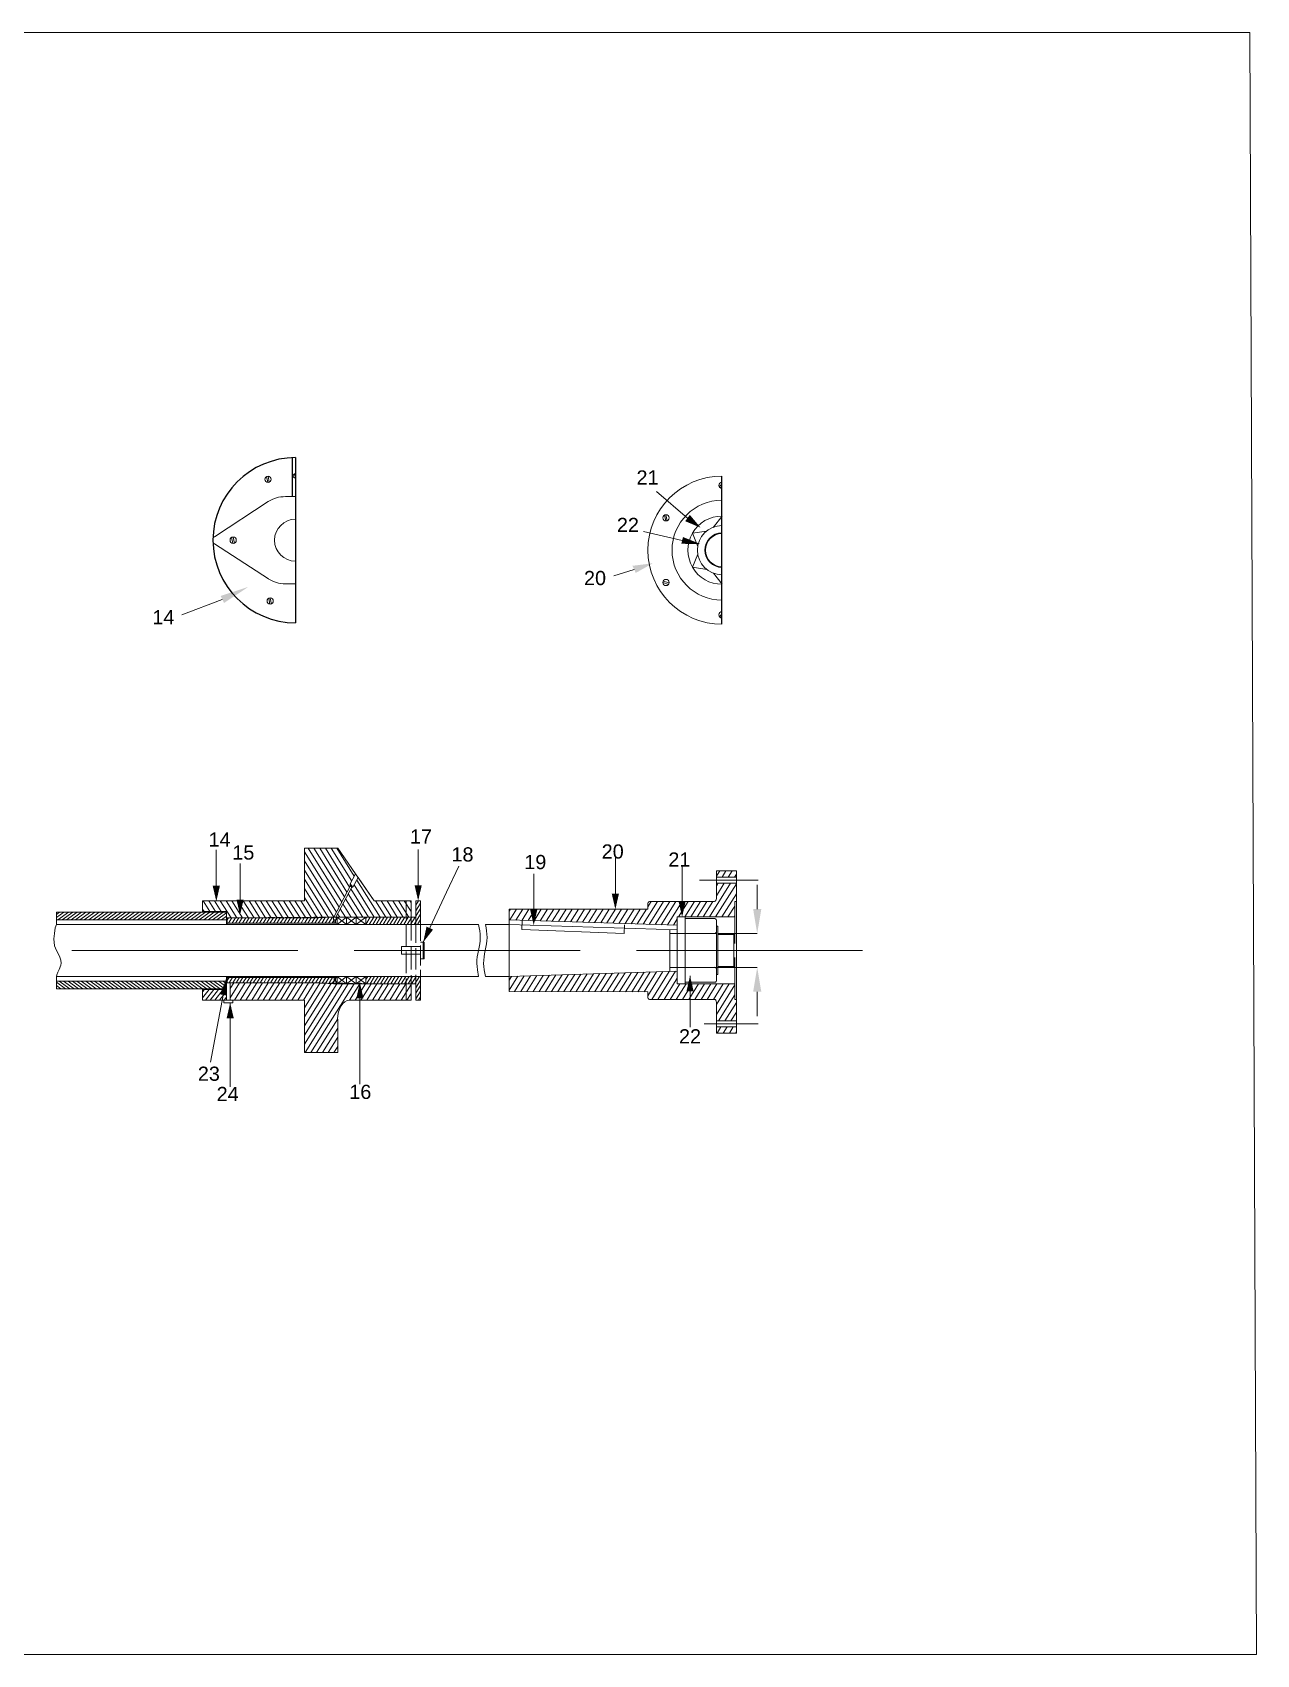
# Model space of a CAD drawing. Header units: inches. Extents: x -6310 to 26, y 12 to 4692.
# Drawn here: x -3504 to 26, y 12 to 4692 of the extents above; entities that cross this region are included whole.
import ezdxf

# ---------------------------------------------------------------- set-up
doc = ezdxf.new("R2010")
doc.units = ezdxf.units.IN
doc.header["$MEASUREMENT"] = 0
doc.linetypes.add('PDF_IMPORT', pattern=[1, 0.8, -0.2])
doc.styles.add('PDF Arial', font='arial.ttf')

msp = doc.modelspace()

# ---------------------------------------------------------------- hatches: boundary and pattern name
at = {"transparency": 33554559}
for points in [[(-2944.3, 2155.8), (-3013.2, 2155.8), (-3013.2, 2153.5), (-2944.3, 2153.5)], [(-2944.3, 1932.9), (-3013.2, 1932.9), (-3013.2, 1930.8), (-2944.3, 1930.8)]]:
    msp.add_hatch(color=256, dxfattribs=at).paths.add_polyline_path(points)

# ---------------------------------------------------------------- linework, layer by layer
for p, q in [((-2755, 3465), (-2755, 3352.7)), ((-2745, 3465.1), (-2745, 2988.8)), ((-1515.3, 2984.5), (-1515.3, 3411.9))]:
    msp.add_line(p, q)
at = {"lineweight": 5}
for points in [[(-6310.1, 4691.9), (6.6, 4691.9), (26.2, 11.7), (-6290.5, 11.7)], [(-3013.2, 2186.6), (-3013.2, 2155.8), (-2944.3, 2155.8), (-2944.3, 2137.1), (-2683.1, 2137.1), (-2635.4, 2139.2), (-2634.5, 2139.2), (-2586.9, 2230.8), (-2587.3, 2231.5), (-2587.3, 2235.8), (-2572, 2264.3), (-2623.3, 2338.2), (-2719.1, 2338.2), (-2719.1, 2186.6)], [(-2583.2, 2225.8), (-2628.6, 2139.2), (-2412, 2139.2), (-2412, 2186.6), (-2518, 2186.6), (-2564.7, 2253.8), (-2579.8, 2225.8), (-2582.8, 2225.3)], [(-1531.4, 2254.7), (-1473.9, 2254.7), (-1473.9, 2272.8), (-1531.4, 2272.8)], [(-2542.6, 2139.2), (-2542.6, 2118.2), (-2384.4, 2118.2), (-2384.4, 2186.6), (-2398.3, 2186.6), (-2398.3, 2139.2)], [(-1527.7, 2092), (-1527.7, 2089.7), (-1481.2, 2089.7), (-1481.2, 2092)], [(-2542.6, 1968.2), (-2542.6, 1947.4), (-2398.3, 1947.4), (-2398.3, 1899.8), (-2384.4, 1899.8), (-2384.4, 1968.2)], [(-1481.2, 1994.4), (-1481.2, 1996.7), (-1527.7, 1996.7), (-1527.7, 1994.4)], [(-1531.4, 1822.8), (-1531.4, 1804.7), (-1473.9, 1804.7), (-1473.9, 1822.8)]]:
    msp.add_lwpolyline(points, close=True, dxfattribs=at)
at = {"lineweight": 9}
for points in [[(-2747.8, 3418.6), (-2744.9, 3405.6)], [(-2828.5, 3410.5), (-2825.1, 3393.9)], [(-2824.1, 3411.8), (-2820.7, 3394.4)], [(-1515.3, 3388.3), (-1523.3, 3381.2)], [(-1515.3, 3382.2), (-1520.6, 3377.5)], [(-1704.6, 3367.3), (-1614.8, 3290.9)], [(-1681.1, 3299.3), (-1677.7, 3282.5)], [(-1676.8, 3300.5), (-1673.3, 3283.1)], [(-1541.1, 3264), (-1515.1, 3296.4)], [(-2929.3, 3234.7), (-2925.9, 3217.9)], [(-2925, 3235.8), (-2921.5, 3218.6)], [(-1741.5, 3251.7), (-1630.1, 3226.3)], [(-1585.1, 3208.6), (-1600.4, 3247.4), (-1560, 3252.8)], [(-2983.1, 3229.2), (-2983.1, 3226.8), (-2983.1, 3224.6)], [(-2978.8, 3216.8), (-2823.4, 3115.6)], [(-1559.1, 3142.5), (-1600.4, 3148.9), (-1584.9, 3186.5)], [(-1826.8, 3124.3), (-1768.6, 3142.7)], [(-1685.7, 3104.9), (-1669.5, 3099.4)], [(-1684.5, 3109.2), (-1667.9, 3103.5)], [(-1515, 3099.9), (-1515.1, 3099.6), (-1540, 3131.8)], [(-3073.4, 3011.5), (-2956.2, 3055.9)], [(-2822.5, 3059), (-2819, 3042.2)], [(-2818.1, 3060.1), (-2814.6, 3042.8)], [(-1522.9, 3006.9), (-1515.3, 3013.6)], [(-1519.7, 3003.7), (-1515.3, 3007.6)], [(-2973.5, 2229.7), (-2973.5, 2333.2)], [(-2905.1, 2190.2), (-2905.1, 2293.7)], [(-2619.2, 2168.6), (-2719.1, 2328.1)], [(-2626.8, 2154), (-2719.1, 2301.7)], [(-2611.7, 2182.9), (-2708.8, 2338.2)], [(-2604.2, 2197.5), (-2692.2, 2338.2)], [(-2596.7, 2211.9), (-2675.5, 2338.2)], [(-2589.1, 2226.2), (-2659.1, 2338.2)], [(-2583.2, 2243.3), (-2642.5, 2338.2)], [(-2575.7, 2257.7), (-2625.8, 2338.2)], [(-2391.5, 2231.5), (-2391.5, 2335)], [(-1822.8, 2206.8), (-1822.8, 2310.1)], [(-2634.3, 2139.6), (-2719.1, 2275.3)], [(-2650.2, 2138.5), (-2719.1, 2248.8)], [(-2572, 2264.3), (-2518, 2186.6)], [(-2501.4, 2139.2), (-2568.6, 2246.5)], [(-2274.3, 2286.9), (-2309.6, 2211.1), (-2376.9, 2066.9)], [(-2058.2, 2160.8), (-2058.2, 2264.3)], [(-1630.3, 2184.8), (-1630.3, 2288)], [(-1531.4, 2193.2), (-1531.4, 2272.8)], [(-1531.4, 2257.5), (-1521.8, 2272.8)], [(-1531.4, 2254.7), (-1531.4, 2237.2), (-1473.9, 2237.2)], [(-1515.2, 2254.7), (-1504, 2272.8)], [(-1497.4, 2254.7), (-1486.3, 2272.8)], [(-1479.6, 2254.7), (-1473.9, 2263.6)], [(-1473.9, 2272.8), (-1473.9, 2063)], [(-2666.2, 2137.8), (-2719.1, 2222.1)], [(-2551.1, 2139.2), (-2593.2, 2206.4)], [(-2587.3, 2235.8), (-2579.8, 2225.8)], [(-2587.3, 2231.5), (-2582.8, 2225.3)], [(-2534.4, 2139.2), (-2585.7, 2220.8)], [(-2518, 2139.2), (-2576.4, 2232.4)], [(-1411.3, 2245.9), (-1579.7, 2245.9)], [(-1551.7, 2139.8), (-1490.6, 2237.2)], [(-1533.7, 2139.8), (-1473.9, 2235.1)], [(-1531.4, 2229), (-1526.4, 2237.2)], [(-1531.4, 2200.5), (-1508.6, 2237.2)], [(-1515.9, 2139.8), (-1473.9, 2206.6)], [(-2944.3, 1932.9), (-3211.3, 1932.9), (-3434.2, 1932.9), (-3434.2, 1968.2), (-3433.7, 1972.8), (-3430.3, 1980.5), (-3426.9, 1988), (-3422.3, 2000.6), (-3421.4, 2006.9), (-3422.3, 2015.4), (-3425.1, 2023.8), (-3426.5, 2028.4), (-3434.2, 2043.2), (-3439.9, 2056.6), (-3442, 2076.5), (-3440.1, 2092.2), (-3438.3, 2108.2), (-3434.2, 2118.2), (-3434.2, 2153.5), (-3211.3, 2153.5), (-2944.3, 2153.5), (-2944.3, 2131.4)], [(-3434.2, 2147.4), (-3425.8, 2153.5)], [(-3434.2, 2138.3), (-3413, 2153.5)], [(-3430.8, 2131.4), (-3400.2, 2153.5)], [(-3418, 2131.4), (-3387.5, 2153.5)], [(-3405.3, 2131.4), (-3374.7, 2153.5)], [(-3392.5, 2131.4), (-3362.2, 2153.5)], [(-3379.7, 2131.4), (-3349.4, 2153.5)], [(-3367, 2131.4), (-3336.6, 2153.5)], [(-3354.2, 2131.4), (-3323.9, 2153.5)], [(-3341.4, 2131.4), (-3311.1, 2153.5)], [(-3328.7, 2131.4), (-3298.3, 2153.5)], [(-3315.9, 2131.4), (-3285.6, 2153.5)], [(-3303.1, 2131.4), (-3272.8, 2153.5)], [(-3290.4, 2131.4), (-3260, 2153.5)], [(-3277.6, 2131.4), (-3247.3, 2153.5)], [(-3264.8, 2131.4), (-3234.5, 2153.5)], [(-3252.1, 2131.4), (-3221.7, 2153.5)], [(-3239.5, 2131.4), (-3209, 2153.5)], [(-3226.8, 2131.4), (-3196.2, 2153.5)], [(-3214, 2131.4), (-3183.4, 2153.5)], [(-3201.2, 2131.4), (-3170.9, 2153.5)], [(-3188.5, 2131.4), (-3158.1, 2153.5)], [(-3175.7, 2131.4), (-3145.4, 2153.5)], [(-3162.9, 2131.4), (-3132.6, 2153.5)], [(-3150.2, 2131.4), (-3119.8, 2153.5)], [(-3137.4, 2131.4), (-3107.1, 2153.5)], [(-3124.6, 2131.4), (-3094.3, 2153.5)], [(-3111.9, 2131.4), (-3081.5, 2153.5)], [(-3099.1, 2131.4), (-3068.8, 2153.5)], [(-3086.3, 2131.4), (-3056, 2153.5)], [(-3073.6, 2131.4), (-3043.2, 2153.5)], [(-3060.8, 2131.4), (-3030.5, 2153.5)], [(-3048.3, 2131.4), (-3017.7, 2153.5)], [(-3035.5, 2131.4), (-3004.9, 2153.5)], [(-3022.7, 2131.4), (-2992.2, 2153.5)], [(-3009, 2155.8), (-3013.2, 2162.4)], [(-3013.2, 2153.5), (-2944.3, 2153.5), (-2944.3, 2155.8), (-3013.2, 2155.8)], [(-2992.4, 2155.8), (-3011.8, 2186.6)], [(-3010, 2131.4), (-2979.4, 2153.5)], [(-2997.2, 2131.4), (-2966.9, 2153.5)], [(-2975.8, 2155.8), (-2995.1, 2186.6)], [(-2984.4, 2131.4), (-2954.1, 2153.5)], [(-2959.4, 2155.8), (-2978.7, 2186.6)], [(-2931.1, 2137.1), (-2962.1, 2186.6)], [(-2914.4, 2137.1), (-2945.4, 2186.6)], [(-2944.3, 2153.5), (-2944.3, 2155.8)], [(-2897.8, 2137.1), (-2928.8, 2186.6)], [(-2881.2, 2137.1), (-2912.4, 2186.6)], [(-2864.7, 2137.1), (-2895.8, 2186.6)], [(-2848.1, 2137.1), (-2879.1, 2186.6)], [(-2831.5, 2137.1), (-2862.7, 2186.6)], [(-2815.1, 2137.1), (-2846.1, 2186.6)], [(-2798.4, 2137.1), (-2829.4, 2186.6)], [(-2781.8, 2137.1), (-2813, 2186.6)], [(-2765.4, 2137.1), (-2796.4, 2186.6)], [(-2748.7, 2137.1), (-2779.7, 2186.6)], [(-2732.1, 2137.1), (-2763.1, 2186.6)], [(-2715.4, 2137.1), (-2746.7, 2186.6)], [(-2699, 2137.1), (-2730, 2186.6)], [(-2682.4, 2137.1), (-2719.1, 2195.7)], [(-2600.8, 2139.2), (-2616, 2163.3)], [(-2584.4, 2139.2), (-2608.3, 2177.7)], [(-2567.7, 2139.2), (-2600.8, 2192.1)], [(-2484.7, 2139.2), (-2514.6, 2186.6)], [(-2468.3, 2139.2), (-2498, 2186.6)], [(-2451.7, 2139.2), (-2481.3, 2186.6)], [(-2435, 2139.2), (-2464.9, 2186.6)], [(-2418.6, 2139.2), (-2448.3, 2186.6)], [(-2412, 2155.3), (-2431.6, 2186.6)], [(-2412, 2181.8), (-2415.2, 2186.6)], [(-2398.3, 2173.8), (-2390.4, 2186.6)], [(-2398.3, 2157.9), (-2384.4, 2180)], [(-2398.3, 2142.1), (-2384.4, 2164.2)], [(-2128.9, 2156.5), (-2125.2, 2162.4)], [(-2126.8, 2131.4), (-2107.5, 2162.4)], [(-2109.5, 2130.7), (-2089.7, 2162.4)], [(-2092, 2130.3), (-2071.9, 2162.4)], [(-2074.4, 2129.8), (-2054.1, 2162.4)], [(-2057.1, 2129.1), (-2036.3, 2162.4)], [(-2039.5, 2128.7), (-2018.5, 2162.4)], [(-2022.2, 2128), (-2000.5, 2162.4)], [(-2004.6, 2127.5), (-1982.8, 2162.4)], [(-1987.1, 2126.9), (-1965, 2162.4)], [(-1969.8, 2126.4), (-1947.2, 2162.4)], [(-1952.2, 2125.9), (-1929.4, 2162.4)], [(-1934.7, 2125.3), (-1911.6, 2162.4)], [(-1917.3, 2124.8), (-1893.6, 2162.4)], [(-1899.8, 2124.1), (-1875.8, 2162.4)], [(-1882.5, 2123.7), (-1858.1, 2162.4)], [(-1864.9, 2123), (-1840.3, 2162.4)], [(-1847.3, 2122.5), (-1822.5, 2162.4)], [(-1830, 2121.8), (-1804.7, 2162.4)], [(-1812.5, 2121.4), (-1786.9, 2162.4)], [(-1794.9, 2120.9), (-1768.9, 2162.4)], [(-1777.6, 2120.2), (-1751.1, 2162.4)], [(-1760, 2119.8), (-1733.4, 2162.4)], [(-1742.7, 2119.1), (-1701.7, 2184.5)], [(-1729.3, 2168.8), (-1719.7, 2184.5)], [(-1725.2, 2118.6), (-1683.9, 2184.5)], [(-1707.6, 2118), (-1666.1, 2184.5)], [(-1690.3, 2117.5), (-1648.3, 2184.5)], [(-1672.7, 2117.1), (-1630.6, 2184.5)], [(-1640.6, 2139.8), (-1612.8, 2184.5)], [(-1622.8, 2139.8), (-1595, 2184.5)], [(-1605, 2139.8), (-1577, 2184.5)], [(-1587.2, 2139.8), (-1559.2, 2184.5)], [(-1569.5, 2139.8), (-1541.4, 2184.5)], [(-1498.1, 2139.8), (-1478.3, 2171.5)], [(-1473.9, 2184.5), (-1478.3, 2184.5), (-1478.3, 2063)], [(-3434.2, 2118.2), (-3211.3, 2118.2), (-2542.6, 2118.2), (-2570.2, 2139.2)], [(-2944.3, 2118.2), (-2944.3, 2131.4), (-3211.3, 2131.4), (-3434.2, 2131.4)], [(-2971.7, 2131.4), (-2944.3, 2151.5)], [(-2958.9, 2131.4), (-2944.3, 2142.1)], [(-2946.1, 2131.4), (-2944.3, 2132.8)], [(-2942.3, 2137.1), (-2942.3, 2121.6), (-2625.4, 2121.6), (-2625.4, 2118.2), (-2625.4, 2139.2), (-2625.4, 2121.6)], [(-2942.3, 2131.2), (-2938.4, 2137.1)], [(-2942.3, 2121.6), (-2942.3, 2118.2)], [(-2938.2, 2121.6), (-2928.6, 2137.1)], [(-2928.1, 2121.6), (-2918.5, 2137.1)], [(-2918.3, 2121.6), (-2908.5, 2137.1)], [(-2908.3, 2121.6), (-2898.7, 2137.1)], [(-2898.5, 2121.6), (-2888.7, 2137.1)], [(-2888.5, 2121.6), (-2878.9, 2137.1)], [(-2878.4, 2121.6), (-2868.9, 2137.1)], [(-2868.6, 2121.6), (-2858.8, 2137.1)], [(-2858.6, 2121.6), (-2849, 2137.1)], [(-2848.6, 2121.6), (-2839, 2137.1)], [(-2838.8, 2121.6), (-2829, 2137.1)], [(-2828.7, 2121.6), (-2819.2, 2137.1)], [(-2818.9, 2121.6), (-2809.1, 2137.1)], [(-2808.9, 2121.6), (-2799.3, 2137.1)], [(-2798.9, 2121.6), (-2789.3, 2137.1)], [(-2789.1, 2121.6), (-2779.3, 2137.1)], [(-2779, 2121.6), (-2769.5, 2137.1)], [(-2769, 2121.6), (-2759.4, 2137.1)], [(-2759.2, 2121.6), (-2749.4, 2137.1)], [(-2749.2, 2121.6), (-2739.6, 2137.1)], [(-2739.4, 2121.6), (-2729.6, 2137.1)], [(-2729.3, 2121.6), (-2719.8, 2137.1)], [(-2719.3, 2121.6), (-2709.7, 2137.1)], [(-2709.5, 2121.6), (-2699.7, 2137.1)], [(-2699.5, 2121.6), (-2689.9, 2137.1)], [(-2689.7, 2121.6), (-2679.9, 2137.1)], [(-2679.6, 2121.6), (-2669.6, 2137.6)], [(-2669.6, 2121.6), (-2659.4, 2138)], [(-2659.8, 2121.6), (-2649.1, 2138.5)], [(-2649.8, 2121.6), (-2638.8, 2138.9)], [(-2639.7, 2121.6), (-2633.6, 2131.6)], [(-2628.1, 2139.2), (-2628.1, 2131.9), (-2629.9, 2131.9), (-2633.6, 2131.9), (-2635.4, 2131.9), (-2635.4, 2139.2)], [(-2628.6, 2139.2), (-2634.5, 2139.2)], [(-2633.6, 2121.6), (-2633.6, 2127.8), (-2633.6, 2131.9), (-2629.9, 2131.9), (-2629.9, 2121.6)], [(-2625.4, 2139.2), (-2597.8, 2118.2), (-2597.8, 2139.2), (-2625.4, 2118.2)], [(-2617.4, 2139.2), (-2623.6, 2148.7)], [(-2570.2, 2118.2), (-2570.2, 2139.2), (-2597.8, 2118.2), (-2597.8, 2139.2), (-2570.2, 2118.2), (-2542.6, 2139.2)], [(-2542.6, 2133.9), (-2539.4, 2139.2)], [(-2542.4, 2118.2), (-2529.4, 2139.2)], [(-2532.6, 2118.2), (-2519.4, 2139.2)], [(-2522.6, 2118.2), (-2509.6, 2139.2)], [(-2512.8, 2118.2), (-2499.6, 2139.2)], [(-2502.7, 2118.2), (-2489.7, 2139.2)], [(-2492.7, 2118.2), (-2479.7, 2139.2)], [(-2482.9, 2118.2), (-2469.7, 2139.2)], [(-2472.9, 2118.2), (-2459.9, 2139.2)], [(-2462.8, 2118.2), (-2449.9, 2139.2)], [(-2453, 2118.2), (-2440.1, 2139.2)], [(-2443, 2118.2), (-2430, 2139.2)], [(-2433.2, 2118.2), (-2420, 2139.2)], [(-2423.2, 2118.2), (-2410.2, 2139.2)], [(-2413.2, 2118.2), (-2400.2, 2139.2)], [(-2403.4, 2118.2), (-2384.4, 2148.3)], [(-2398.3, 2139.2), (-2398.3, 2127.3)], [(-2393.3, 2118.2), (-2384.4, 2132.3)], [(-2384.4, 2118.2), (-2217.1, 2118.2)], [(-1644.2, 2102.7), (-2128.9, 2118.2), (-2197.5, 2118.2)], [(-2128.9, 2131.4), (-2128.9, 1925.3)], [(-2091.7, 2129.8), (-2092.6, 2103.4), (-1797.4, 2092.2)], [(-1796.3, 2117.3), (-1797.4, 2092)], [(-1655.2, 2116.4), (-1644.2, 2134.1)], [(-1478.3, 2139.8), (-1644.2, 2139.8), (-1644.2, 1994.4), (-1644.2, 1946.8), (-1478.3, 1946.8)], [(-1621.7, 2139.8), (-1621.7, 2092)], [(-1621.7, 1994.4), (-1621.7, 2135.1), (-1597.3, 2135.1), (-1536.4, 2135.1)], [(-1530.9, 2126.2), (-1530.9, 2100.9)], [(-1530.9, 2113.6), (-1530.9, 2070.1)], [(-1530.9, 2112.9), (-1527.7, 2112.9), (-1527.7, 2070.1)], [(-1480.3, 2139.8), (-1478.3, 2143.3)], [(-2384.4, 2066.9), (-2379.6, 2066.9), (-2374.2, 2066.9), (-2374.2, 2019.5), (-2379.6, 2019.5), (-2384.4, 2019.5)], [(-2376.9, 2066.9), (-2376.9, 2043.2), (-2376.9, 2019.5)], [(-1530.9, 2092), (-1536.4, 2092), (-1666.1, 2092), (-1666.1, 2103.4)], [(-1527.7, 2089.7), (-1481.2, 2089.7), (-1481.2, 1994.4), (-1666.1, 1994.4), (-1666.1, 2101.1)], [(-1530.9, 1973), (-1530.9, 2084.5)], [(-1527.7, 2079), (-1527.7, 1973.7), (-1530.9, 1973.7)], [(-1481.2, 1994.4), (-1481.2, 2092), (-1527.7, 2092)], [(-1473.9, 1804.7), (-1473.9, 2072.1)], [(-2384.4, 2054.4), (-2439.8, 2054.4), (-2439.8, 2032.2), (-2384.4, 2032.2)], [(-2384.4, 2043.2), (-2439.8, 2043.2)], [(-2384.4, 2023.4), (-2384.4, 1999.6), (-2384.4, 2047.1)], [(-1478.3, 1935.1), (-1478.3, 2023.4), (-1478.3, 1902.1), (-1473.9, 1902.1)], [(-1473.9, 1804.7), (-1473.9, 2023.4)], [(-3211.3, 1968.2), (-3434.2, 1968.2), (-3211.3, 1968.2), (-2542.6, 1968.2), (-2570.2, 1947.4), (-2597.8, 1968.2)], [(-2944.3, 1965), (-2944.3, 1955), (-2944.3, 1968.2)], [(-2944.3, 1899.8), (-2944.3, 1949.5), (-2942.3, 1949.5), (-2942.3, 1968.2), (-2944.3, 1968.2), (-2944.3, 1955)], [(-2942.3, 1949.5), (-2942.3, 1950.9), (-2942.3, 1965), (-2625.4, 1965), (-2625.4, 1968.2), (-2625.4, 1947.4), (-2597.8, 1968.2), (-2597.8, 1947.4)], [(-2942.3, 1965), (-2942.3, 1968.2)], [(-2625.4, 1968.2), (-2597.8, 1947.4), (-2570.2, 1968.2), (-2570.2, 1947.4)], [(-2570.2, 1968.2), (-2542.6, 1947.4)], [(-2542.6, 1959.1), (-2536.9, 1968.2)], [(-2540.1, 1947.2), (-2526.9, 1968.2)], [(-2530.1, 1947.2), (-2517.1, 1968.2)], [(-2520.1, 1947.2), (-2507.1, 1968.2)], [(-2510.3, 1947.2), (-2497, 1968.2)], [(-2500.2, 1947.2), (-2487.2, 1968.2)], [(-2490.4, 1947.2), (-2477.2, 1968.2)], [(-2480.4, 1947.2), (-2467.4, 1968.2)], [(-2470.4, 1947.2), (-2457.4, 1968.2)], [(-2460.6, 1947.2), (-2447.3, 1968.2)], [(-2450.5, 1947.2), (-2437.5, 1968.2)], [(-2440.5, 1947.2), (-2427.5, 1968.2)], [(-2430.7, 1947.2), (-2417.7, 1968.2)], [(-2420.7, 1947.2), (-2407.7, 1968.2)], [(-2410.9, 1947.2), (-2397.7, 1968.2)], [(-2400.8, 1947.2), (-2387.8, 1968.2)], [(-2384.4, 1968.2), (-2217.1, 1968.2)], [(-2197.5, 1968.2), (-2128.9, 1968.2)], [(-2128.9, 1928.8), (-2103.8, 1969.1)], [(-2128.9, 1957.2), (-2122, 1968.4)], [(-2113.4, 1925.3), (-2085.6, 1969.6)], [(-2095.6, 1925.3), (-2067.3, 1970.2)], [(-2077.8, 1925.1), (-2049.3, 1970.7)], [(-2060, 1925.1), (-2031.1, 1971.4)], [(-2042.3, 1925.1), (-2012.8, 1971.8)], [(-2024.5, 1925.1), (-1994.8, 1972.5)], [(-2006.7, 1924.9), (-1976.6, 1973)], [(-1988.9, 1924.9), (-1958.4, 1973.7)], [(-1971.1, 1924.9), (-1940.1, 1974.1)], [(-1953.4, 1924.9), (-1922.1, 1974.8)], [(-1935.6, 1924.7), (-1903.9, 1975.5)], [(-1917.8, 1924.7), (-1885.6, 1975.9)], [(-1900, 1924.7), (-1867.4, 1976.6)], [(-1882.2, 1924.7), (-1849.4, 1977.1)], [(-1864.4, 1924.4), (-1831.2, 1977.8)], [(-1846.7, 1924.4), (-1812.9, 1978.2)], [(-1828.9, 1924.4), (-1794.7, 1978.9)], [(-1811.1, 1924.4), (-1776.7, 1979.4)], [(-1793.3, 1924.2), (-1758.4, 1980)], [(-1775.5, 1924.2), (-1740.2, 1980.5)], [(-1757.8, 1924.2), (-1722, 1981.2)], [(-1740, 1924.2), (-1704, 1981.9)], [(-1729.3, 1912.6), (-1685.7, 1982.3)], [(-1718.1, 1902.1), (-1667.5, 1983)], [(-1700.3, 1902.1), (-1649.2, 1983.5)], [(-1666.1, 1994.4), (-1666.1, 1983)], [(-1644.2, 1983.7), (-1644.2, 1994.4)], [(-1607.5, 1821.6), (-1607.5, 1894.6), (-1607.5, 1970)], [(-1530.9, 1960.2), (-1530.9, 1985.7)], [(-1527.7, 1996.7), (-1481.2, 1996.7)], [(-3434.2, 1955), (-3211.3, 1955), (-2944.3, 1955), (-2944.3, 1932.9), (-2944.3, 1930.8), (-3013.2, 1930.8), (-3013.2, 1899.8), (-2938.8, 1899.8)], [(-3408.9, 1932.9), (-3434.2, 1951.3)], [(-3421.7, 1932.9), (-3434.2, 1942)], [(-3396.1, 1932.9), (-3426.7, 1955)], [(-3383.4, 1932.9), (-3413.9, 1955)], [(-3370.6, 1932.9), (-3401.1, 1955)], [(-3358.1, 1932.9), (-3388.4, 1955)], [(-3345.3, 1932.9), (-3375.6, 1955)], [(-3332.5, 1932.9), (-3362.8, 1955)], [(-3319.8, 1932.9), (-3350.1, 1955)], [(-3307, 1932.9), (-3337.3, 1955)], [(-3294.2, 1932.9), (-3324.6, 1955)], [(-3281.5, 1932.9), (-3311.8, 1955)], [(-3268.7, 1932.9), (-3299, 1955)], [(-3255.9, 1932.9), (-3286.3, 1955)], [(-3243.2, 1932.9), (-3273.5, 1955)], [(-3230.4, 1932.9), (-3260.7, 1955)], [(-3217.6, 1932.9), (-3248, 1955)], [(-3204.9, 1932.9), (-3235.4, 1955)], [(-3192.1, 1932.9), (-3222.7, 1955)], [(-3179.3, 1932.9), (-3209.9, 1955)], [(-3166.6, 1932.9), (-3197.1, 1955)], [(-3154, 1932.9), (-3184.4, 1955)], [(-3141.3, 1932.9), (-3171.6, 1955)], [(-3128.5, 1932.9), (-3158.8, 1955)], [(-3115.7, 1932.9), (-3146.1, 1955)], [(-3103, 1932.9), (-3133.3, 1955)], [(-3090.2, 1932.9), (-3120.5, 1955)], [(-3077.4, 1932.9), (-3107.8, 1955)], [(-3064.7, 1932.9), (-3095, 1955)], [(-3051.9, 1932.9), (-3082.2, 1955)], [(-3039.1, 1932.9), (-3069.5, 1955)], [(-3026.4, 1932.9), (-3056.7, 1955)], [(-3013.6, 1932.9), (-3043.9, 1955)], [(-3000.8, 1932.9), (-3031.4, 1955)], [(-2988.1, 1932.9), (-3018.6, 1955)], [(-3013.2, 1923.7), (-3007.7, 1930.8)], [(-3013.2, 1906.6), (-2994, 1930.8)], [(-2975.3, 1932.9), (-3005.9, 1955)], [(-3005.2, 1899.8), (-2980.6, 1930.8)], [(-2962.8, 1932.9), (-2993.1, 1955)], [(-2991.5, 1899.8), (-2967.1, 1930.8)], [(-2990.1, 1720.6), (-2974.6, 1802.8), (-2945.1, 1959.2)], [(-2950.7, 1933.5), (-2980.3, 1955)], [(-2978, 1899.8), (-2953.4, 1930.8)], [(-2948.4, 1941.1), (-2967.6, 1955)], [(-2964.6, 1899.8), (-2958.7, 1907.1), (-2944.3, 1925.3)], [(-2946.1, 1948.8), (-2954.8, 1955)], [(-2933.4, 1949.5), (-2938.8, 1949.5), (-2944.3, 1949.5)], [(-2942.3, 1956.3), (-2936.6, 1965.2)], [(-2936.3, 1949.7), (-2926.8, 1965.2)], [(-2933.4, 1933.3), (-2923.1, 1949.5)], [(-2933.4, 1906.6), (-2906.7, 1949.5)], [(-2926.3, 1949.7), (-2916.7, 1965)], [(-2921.1, 1899.8), (-2890.1, 1949.5)], [(-2916.5, 1949.7), (-2906.7, 1965)], [(-2906.5, 1949.7), (-2896.9, 1965)], [(-2904.6, 1899.8), (-2873.4, 1949.5)], [(-2896.7, 1949.7), (-2886.9, 1965)], [(-2888, 1899.8), (-2857, 1949.5)], [(-2886.6, 1949.7), (-2877.1, 1965)], [(-2876.6, 1949.7), (-2867, 1965)], [(-2871.4, 1899.8), (-2840.4, 1949.5)], [(-2866.8, 1949.7), (-2857, 1965)], [(-2856.8, 1949.7), (-2847.2, 1965)], [(-2854.7, 1899.8), (-2823.7, 1949.5)], [(-2846.7, 1949.7), (-2837.2, 1965)], [(-2838.3, 1899.8), (-2807.1, 1949.5)], [(-2836.9, 1949.7), (-2827.4, 1965)], [(-2826.9, 1949.7), (-2817.3, 1965)], [(-2821.7, 1899.8), (-2790.7, 1949.5)], [(-2817.1, 1949.7), (-2807.3, 1965)], [(-2807.1, 1949.7), (-2797.5, 1965)], [(-2805, 1899.8), (-2774, 1949.5)], [(-2797, 1949.7), (-2787.5, 1965)], [(-2788.6, 1899.8), (-2757.4, 1949.5), (-2747.8, 1965)], [(-2787.2, 1949.7), (-2777.4, 1965)], [(-2777.2, 1949.5), (-2767.6, 1965)], [(-2772, 1899.8), (-2741, 1949.5)], [(-2767.4, 1949.5), (-2757.6, 1965)], [(-2755.3, 1899.8), (-2724.3, 1949.5)], [(-2747.3, 1949.5), (-2737.8, 1965)], [(-2738.9, 1899.8), (-2707.7, 1949.5), (-2698.1, 1965)], [(-2737.5, 1949.5), (-2727.7, 1965)], [(-2727.5, 1949.5), (-2717.9, 1965)], [(-2722.3, 1899.8), (-2691.3, 1949.5)], [(-2719.1, 1878.1), (-2674.9, 1949)], [(-2719.1, 1851.7), (-2658.7, 1948.4)], [(-2719.1, 1825.3), (-2642.5, 1947.7)], [(-2719.1, 1798.8), (-2626.1, 1947.4)], [(-2719.1, 1772.4), (-2609.7, 1947.4)], [(-2717.7, 1949.5), (-2707.9, 1965)], [(-2717.5, 1748.4), (-2593, 1947.4)], [(-2701.1, 1748.4), (-2576.4, 1947.4)], [(-2697.7, 1949.5), (-2688.1, 1965)], [(-2687.8, 1949.5), (-2678, 1965)], [(-2678, 1949.3), (-2668.2, 1965)], [(-2668.2, 1948.8), (-2658.2, 1965)], [(-2658.7, 1948.6), (-2648.4, 1965)], [(-2648.9, 1948.1), (-2638.4, 1965)], [(-2639.3, 1947.7), (-2635.4, 1953.8)], [(-2629.9, 1954.7), (-2633.6, 1954.7), (-2635.4, 1954.7), (-2635.4, 1947.4)], [(-2633.6, 1965), (-2633.6, 1958.8), (-2633.6, 1954.7)], [(-2633.6, 1956.8), (-2628.4, 1965)], [(-2629.9, 1965), (-2629.9, 1954.7), (-2628.1, 1954.7), (-2628.1, 1947.4)], [(-2589.6, 1899.8), (-2560, 1947.4)], [(-2573.2, 1899.8), (-2543.3, 1947.4)], [(-2559.5, 1657), (-2560, 1880.9), (-2559.5, 1950.4)], [(-2556.5, 1899.8), (-2526.7, 1947.4)], [(-2539.9, 1899.8), (-2510.3, 1947.4)], [(-2523.3, 1899.8), (-2493.6, 1947.4)], [(-2506.8, 1899.8), (-2477, 1947.4)], [(-2490.2, 1899.8), (-2460.3, 1947.4)], [(-2473.6, 1899.8), (-2443.9, 1947.4)], [(-2457.2, 1899.8), (-2427.3, 1947.4)], [(-2440.5, 1899.8), (-2412, 1945.2)], [(-2398.3, 1935.4), (-2384.4, 1957.5)], [(-2398.3, 1919.6), (-2384.4, 1941.7)], [(-2398.3, 1903.7), (-2384.4, 1925.8)], [(-1682.5, 1902.1), (-1644.2, 1963.4)], [(-1664.7, 1902.1), (-1636.7, 1946.8)], [(-1647, 1902.1), (-1618.9, 1946.8)], [(-1629, 1902.1), (-1601.1, 1946.8)], [(-1621.7, 1951.3), (-1597.3, 1951.3), (-1536.4, 1951.3)], [(-1611.2, 1902.1), (-1583.4, 1946.8)], [(-1593.4, 1902.1), (-1565.4, 1946.8)], [(-1575.6, 1902.1), (-1547.6, 1946.8)], [(-1557.8, 1902.1), (-1529.8, 1946.8)], [(-1540.1, 1902.1), (-1512, 1946.8)], [(-1531.4, 1887.3), (-1494.2, 1946.8)], [(-1531.4, 1858.8), (-1478.3, 1943.8)], [(-2925.8, 1899.8), (-2925.8, 1892.1), (-2938.8, 1892.1), (-2951.8, 1892.1), (-2951.8, 1899.8)], [(-2950.9, 1899.8), (-2944.3, 1908.2)], [(-2930.9, 1899.8), (-2936.1, 1899.8), (-2941.3, 1899.8)], [(-2933.6, 1649.3), (-2933.6, 1732.9), (-2933.6, 1892.1)], [(-2423.9, 1899.8), (-2412, 1918.7)], [(-2390.8, 1899.8), (-2384.4, 1909.8)], [(-1531.4, 1893.2), (-1531.4, 1804.7)], [(-1525.2, 1840.3), (-1478.3, 1915.3)], [(-1507.2, 1840.3), (-1473.9, 1893.4)], [(-2684.4, 1748.4), (-2623.3, 1845.8)], [(-1411.3, 1831.4), (-1566.7, 1831.4)], [(-1531.4, 1840.3), (-1473.9, 1840.3)], [(-1489.4, 1840.3), (-1473.9, 1865.2)], [(-2667.8, 1748.4), (-2623.3, 1819.3)], [(-2651.4, 1748.4), (-2623.3, 1792.9)], [(-1529.6, 1804.7), (-1518.4, 1822.8)], [(-1511.8, 1804.7), (-1500.6, 1822.8)], [(-1494, 1804.7), (-1482.8, 1822.8)], [(-1476.2, 1804.7), (-1473.9, 1808.2)], [(-2634.7, 1748.4), (-2623.3, 1766.4)]]:
    msp.add_lwpolyline(points, dxfattribs=at)
for points in [[(-2978.8, 3236.9), (-2823.6, 3338.3, -0.145447), (-2774.4, 3352.7), (-2744.9, 3352.7)], [(-2745, 3100.9), (-2774.4, 3100.9, -0.145447), (-2823.6, 3115.7)]]:
    msp.add_lwpolyline(points, format="xyb", dxfattribs=at)
at = {"lineweight": 0}
for points in [[(-2976.9, 3238), (-2976.9, 3238)], [(-2744.9, 3226.8), (-2744.9, 3226.8)], [(-1515.1, 3198.1), (-1515.1, 3198.1)]]:
    msp.add_lwpolyline(points, dxfattribs=at)
at = {"lineweight": 5}
for points in [[(-2719.1, 2338.2), (-2719.1, 2338.2)], [(-2623.3, 2338.2), (-2623.3, 2338.2)], [(-2572, 2264.3), (-2572, 2264.3)], [(-2564.7, 2253.8), (-2564.7, 2253.8)], [(-1531.4, 2272.8), (-1531.4, 2272.8)], [(-1473.9, 2272.8), (-1473.9, 2272.8)], [(-1473.9, 2254.7), (-1473.9, 2254.7)], [(-2587.3, 2235.8), (-2587.3, 2235.8)], [(-2587.3, 2231.5), (-2587.3, 2231.5)], [(-2586.9, 2230.8), (-2586.9, 2230.8)], [(-2582.8, 2225.3), (-2582.8, 2225.3)], [(-2579.8, 2225.8), (-2579.8, 2225.8)], [(-1729.3, 2175.6), (-1729.3, 2162.4), (-2128.9, 2162.4), (-2128.9, 2131.4), (-1644.2, 2116.1), (-1644.2, 2139.8), (-1478.3, 2139.8), (-1478.3, 2184.5), (-1473.9, 2184.5), (-1473.9, 2237.2), (-1531.4, 2237.2), (-1531.4, 2193.2)], [(-1531.4, 2237.2), (-1531.4, 2237.2)], [(-1473.9, 2237.2), (-1473.9, 2237.2)], [(-1413.8, 2162.4), (-1413.8, 2232.6)], [(-3013.2, 2155.8), (-3013.2, 2155.8)], [(-2944.3, 2155.8), (-2944.3, 2155.8)], [(-2719.1, 2186.6), (-2719.1, 2186.6)], [(-2518, 2186.6), (-2518, 2186.6)], [(-2412, 2186.6), (-2412, 2186.6)], [(-2398.3, 2186.6), (-2398.3, 2186.6)], [(-2384.4, 2186.6), (-2384.4, 2186.6)], [(-1729.3, 2175.6), (-1729.3, 2175.6)], [(-1729.3, 2162.4), (-1729.3, 2162.4)], [(-1723.8, 2184.5), (-1536.9, 2184.5)], [(-1723.8, 2184.5), (-1723.8, 2184.5)], [(-1536.9, 2184.5), (-1536.9, 2184.5)], [(-1531.4, 2193.2), (-1531.4, 2193.2)], [(-1478.3, 2184.5), (-1478.3, 2184.5)], [(-1473.9, 2184.5), (-1473.9, 2184.5)], [(-2628.6, 2139.2), (-2628.6, 2139.2)], [(-2542.6, 2118.2), (-2542.6, 2118.2)], [(-2412, 2139.2), (-2412, 2139.2)], [(-2398.3, 2139.2), (-2398.3, 2139.2)], [(-2384.4, 2118.2), (-2384.4, 2118.2)], [(-2217.1, 2118.2), (-2215.3, 2108.8), (-2213.7, 2099.5), (-2212.8, 2090.2), (-2212.3, 2080.6), (-2212.8, 2071.2), (-2214.1, 2061.9), (-2217.8, 2043.2), (-2219.6, 2033.8), (-2221.2, 2024.5), (-2222.1, 2015.2), (-2222.3, 2005.8), (-2221.7, 1996.5), (-2220.5, 1987.1), (-2217.1, 1968.2)], [(-2197.5, 2118.2), (-2195.7, 2108.8), (-2194.3, 2099.5), (-2193.2, 2090.2), (-2192.9, 2080.6), (-2193.4, 2071.2), (-2194.5, 2061.9), (-2198.2, 2043.2), (-2200, 2033.8), (-2201.6, 2024.5), (-2202.5, 2015.2), (-2202.7, 2005.8), (-2202.1, 1996.5), (-2200.9, 1987.1), (-2197.5, 1968.2)], [(-2128.9, 2131.4), (-2128.9, 2131.4)], [(-1644.2, 2139.8), (-1644.2, 2139.8)], [(-1644.2, 2116.1), (-1644.2, 2116.1)], [(-1478.3, 2139.8), (-1478.3, 2139.8)], [(-1527.7, 2089.7), (-1527.7, 2089.7)], [(-1481.2, 2092), (-1481.2, 2092)], [(-1481.2, 2092), (-1413.5, 2092)], [(-1481.2, 2089.7), (-1481.2, 2089.7)], [(-2384.4, 1968.2), (-2384.4, 1968.2)], [(-1531.4, 1893.2), (-1531.4, 1840.3), (-1473.9, 1840.3), (-1473.9, 1902.1), (-1478.3, 1902.1), (-1478.3, 1946.8), (-1644.2, 1946.8), (-1644.2, 1983.7), (-2128.9, 1968.2), (-2128.9, 1925.3), (-1729.3, 1924.2), (-1729.3, 1910.7)], [(-1644.2, 1983.7), (-1644.2, 1983.7)], [(-1527.7, 1996.7), (-1527.7, 1996.7)], [(-1527.7, 1994.4), (-1527.7, 1994.4)], [(-1481.2, 1996.7), (-1481.2, 1996.7)], [(-1481.2, 1994.4), (-1413.5, 1994.4)], [(-2588.9, 1899.8), (-2412, 1899.8), (-2412, 1947.4), (-2542.6, 1947.4), (-2628.1, 1947.4), (-2631.1, 1947.4), (-2635.4, 1947.4), (-2683.1, 1949.5), (-2933.4, 1949.5), (-2933.4, 1899.8), (-2719.1, 1899.8), (-2719.1, 1748.4), (-2623.3, 1748.4), (-2623.3, 1844.6)], [(-2542.6, 1947.4), (-2542.6, 1947.4)], [(-2412, 1947.4), (-2412, 1947.4)], [(-2398.3, 1947.4), (-2398.3, 1947.4)], [(-2128.9, 1925.3), (-2128.9, 1925.3)], [(-1729.3, 1924.2), (-1729.3, 1924.2)], [(-1644.2, 1946.8), (-1644.2, 1946.8)], [(-1478.3, 1946.8), (-1478.3, 1946.8)], [(-1413.8, 1924.2), (-1413.8, 1853.8)], [(-2933.4, 1899.8), (-2933.4, 1899.8)], [(-2719.1, 1899.8), (-2719.1, 1899.8)], [(-2588.9, 1899.8), (-2588.9, 1899.8)], [(-2412, 1899.8), (-2412, 1899.8)], [(-2398.3, 1899.8), (-2398.3, 1899.8)], [(-2384.4, 1899.8), (-2384.4, 1899.8)], [(-1729.3, 1910.7), (-1729.3, 1910.7)], [(-1723.8, 1902.1), (-1536.9, 1902.1)], [(-1723.8, 1902.1), (-1723.8, 1902.1)], [(-1536.9, 1902.1), (-1536.9, 1902.1)], [(-1531.4, 1893.2), (-1531.4, 1893.2)], [(-1478.3, 1902.1), (-1478.3, 1902.1)], [(-1473.9, 1902.1), (-1473.9, 1902.1)], [(-2623.3, 1844.6), (-2623.3, 1844.6)], [(-1531.4, 1840.3), (-1531.4, 1840.3)], [(-1473.9, 1840.3), (-1473.9, 1840.3)], [(-1531.4, 1804.7), (-1531.4, 1804.7)], [(-1473.9, 1822.8), (-1473.9, 1822.8)], [(-1473.9, 1804.7), (-1473.9, 1804.7)], [(-2719.1, 1748.4), (-2719.1, 1748.4)], [(-2623.3, 1748.4), (-2623.3, 1748.4)]]:
    msp.add_lwpolyline(points, dxfattribs=at)
at = {"lineweight": 9}
for points in [[(-3013.2, 2153.5), (-3013.2, 2155.8), (-2944.3, 2155.8), (-2944.3, 2153.5)], [(-1621.7, 1994.4), (-1621.7, 1946.8)], [(-2944.3, 1930.8), (-2944.3, 1932.9), (-3013.2, 1932.9), (-3013.2, 1930.8)]]:
    msp.add_lwpolyline(points, close=True, dxfattribs=at)
at = {"linetype": 'PDF_IMPORT', "lineweight": 9, "ltscale": 78.043735}
msp.add_lwpolyline([(-2425.9, 1899.8), (-2425.9, 2186.6)], dxfattribs=at)
at = {"linetype": 'PDF_IMPORT', "lineweight": 5}
for points in [[(-2944.3, 2137.1), (-2634.5, 2139.2)], [(-2542.6, 1947.4), (-2683.1, 1949.5)]]:
    msp.add_lwpolyline(points, dxfattribs=at)
at = {"linetype": 'PDF_IMPORT', "lineweight": 9, "ltscale": 83.635654}
msp.add_lwpolyline([(-2412, 2139.2), (-2412, 1947.4)], dxfattribs=at)
at = {"linetype": 'PDF_IMPORT', "lineweight": 9, "ltscale": 77.314354}
msp.add_lwpolyline([(-2398.3, 2127.3), (-2398.3, 1947.4)], dxfattribs=at)
at = {"linetype": 'PDF_IMPORT', "lineweight": 9, "ltscale": 69.77742}
msp.add_lwpolyline([(-2384.4, 2127.3), (-2384.4, 1961.4)], dxfattribs=at)
at = {"linetype": 'PDF_IMPORT', "lineweight": 9, "ltscale": 814.475115}
msp.add_lwpolyline([(-1109.9, 2043.2), (-5465.4, 2043.2)], dxfattribs=at)
at = {"lineweight": 9}
for centre, radius in [((-2824.2, 3402.8), 9.06), ((-1676.9, 3291.5), 9), ((-2925, 3226.9), 9.06), ((-1676.9, 3104.8), 9), ((-1676.9, 3104.8), 9), ((-2818.2, 3051.3), 9.06)]:
    msp.add_circle(centre, radius, dxfattribs=at)
msp.add_arc((-2745, 3226.9), 238.2, 90, 270)
for centre, radius, start, end in [((-2745, 3412.5), 6.68, 90, 270.4308), ((-1515.3, 3198.2), 213.7, 90, 270), ((-1515.3, 3384.9), 9, 90, 270), ((-1515.3, 3384.9), 9, 90, 270), ((-1515.3, 3198.2), 144, 90, 270), ((-2745, 3226.9), 60.7, 90, 270), ((-1515.3, 3198.2), 98.4, 90, 270.1725), ((-2974.6, 3229.7), 8.51, 119.2785, 182.1753), ((-1515.3, 3198.2), 70.8, 90, 270), ((-1515.3, 3198.2), 49.6, 90, 270), ((-1515.3, 3198.2), 47.8, 90, 270), ((-2974.6, 3224.4), 8.51, 177.8247, 240.7215), ((-1515.3, 3011.5), 9, 90, 270), ((-1515.3, 3011.5), 9, 90, 270), ((-1515.3, 3011.5), 9, 90, 270)]:
    msp.add_arc(centre, radius, start, end, dxfattribs=at)
at = {"lineweight": 5}
for points in [[(-1723.9, 2184.5), (-1727, 2184.5), (-1729.5, 2180.6), (-1729.5, 2175.8)], [(-1537, 2184.5), (-1533.9, 2184.5), (-1531.4, 2188.5), (-1531.4, 2193.3)], [(-2589, 1899.8), (-2608.1, 1899.8), (-2623.6, 1875.2), (-2623.6, 1844.7)], [(-1729.5, 1910.9), (-1729.5, 1906), (-1727, 1902.1), (-1723.9, 1902.1)], [(-1531.4, 1893.3), (-1531.4, 1898.2), (-1533.9, 1902.1), (-1537, 1902.1)]]:
    msp.add_open_spline(points, degree=3, dxfattribs=at)
at = {"lineweight": 9}
for points in [[(-1530.9, 2126.3), (-1530.9, 2131.1), (-1533.4, 2135.1), (-1536.5, 2135.1)], [(-1536.5, 2092.2), (-1533.4, 2092.2), (-1530.9, 2096.1), (-1530.9, 2101)], [(-1530.9, 1985.9), (-1530.9, 1990.7), (-1533.4, 1994.6), (-1536.5, 1994.6)], [(-1536.5, 1951.5), (-1533.4, 1951.5), (-1530.9, 1955.5), (-1530.9, 1960.3)]]:
    msp.add_open_spline(points, degree=3, dxfattribs=at)
at = {"transparency": 33554559}
for points in [[(-1608.1, 3300), (-1576.9, 3263.1), (-1621.4, 3281.8)], [(-1627.8, 3235.9), (-1576.4, 3215.5), (-1632.5, 3216.7)], [(-1773.6, 3153), (-1714.3, 3160.5), (-1763.8, 3132.7)], [(-2961, 3066.2), (-2880.9, 3092.3), (-2951.3, 3045.9)], [(-2984, 2229.7), (-2963.2, 2229.7), (-2973.5, 2184.8)], [(-2401.8, 2231.5), (-2381, 2231.5), (-2391.5, 2186.6)], [(-1833.1, 2206.8), (-1812.5, 2206.8), (-1822.8, 2161.9)], [(-2915.4, 2190.2), (-2894.8, 2190.2), (-2905.1, 2145.3)], [(-2068.5, 2160.8), (-2048, 2160.8), (-2058.2, 2115.9)], [(-1640.6, 2184.8), (-1620.1, 2184.8), (-1630.3, 2139.8)], [(-1425.4, 2162.4), (-1401.9, 2162.4), (-1413.8, 2092)], [(-2367.4, 2112), (-2348.6, 2103.3), (-2376.9, 2066.9)], [(-1597, 1925.1), (-1617.8, 1925.1), (-1607.5, 1970)], [(-1425.4, 1924.2), (-1401.9, 1924.2), (-1413.8, 1994.4)], [(-2943.1, 1913.1), (-2963.5, 1916.9), (-2945.1, 1959.2)], [(-2549.2, 1905.5), (-2569.8, 1905.5), (-2559.5, 1950.4)], [(-2923.1, 1847.1), (-2943.9, 1847.1), (-2933.6, 1892.1)]]:
    msp.add_solid(points, dxfattribs=at)

# ---------------------------------------------------------------- texts
at = {"attachment_point": 7, "style": 'PDF Arial'}
for s, insert, char_height in [('21', (-1761.8, 3387.5), 40.87), ('22', (-1818.4, 3250.6), 40.87), ('20', (-1913.2, 3096.8), 40.87), ('SECTION:C-C', (-1662.4, 3051.3), 0.0558), ('14', (-3158, 2984.2), 40.87), ('17', (-2415.1, 2351.7), 40.87), ('14', (-2995.9, 2342.8), 40.87), ('15', (-2927.4, 2304.9), 40.87), ('18', (-2295.4, 2299.4), 40.87), ('20', (-1862.2, 2307.8), 40.87), ('19', (-2085.4, 2277.3), 40.87), ('21', (-1670, 2285.1), 40.87), ('22', (-1639.2, 1775.1), 40.87), ('23', (-3026.8, 1666.6), 40.87), ('24', (-2972.6, 1608.7), 40.87), ('16', (-2590.1, 1614.2), 40.87)]:
    msp.add_mtext(s, dxfattribs=dict(at, insert=insert, char_height=char_height))

doc.saveas('drawing.dxf')
